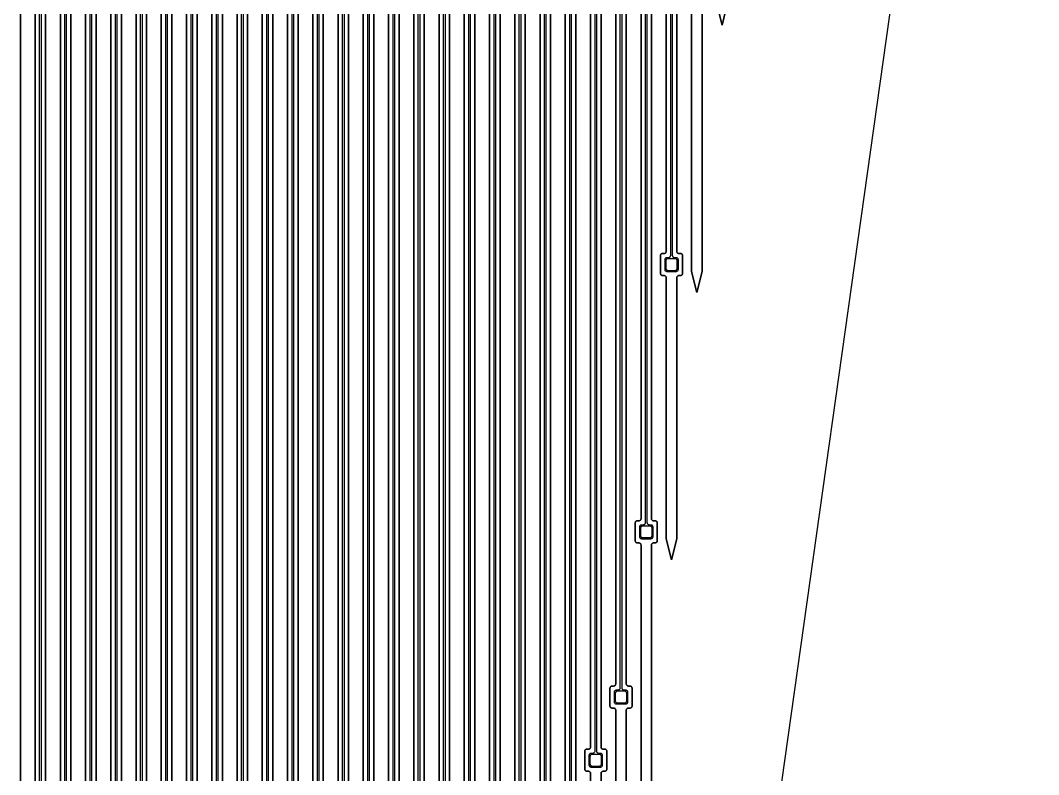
# Model space of a CAD drawing. Header units: metres. Extents: x -1550 to 1550, y -904 to 26100.
# Drawn here: x -2 to 966, y 4313 to 5029 of the extents above; entities that cross this region are included whole.
import ezdxf

# ---------------------------------------------------------------- set-up
doc = ezdxf.new("R2010")
doc.units = ezdxf.units.M
for name, color, linetype in [('Electrodes', 2, 'CONTINUOUS'), ('Metal', 4, 'CONTINUOUS'), ('Polyimide', 3, 'CONTINUOUS'), ('Polyimide_Negative', 5, 'CONTINUOUS')]:
    doc.layers.add(name, color=color, linetype=linetype)

msp = doc.modelspace()

# ---------------------------------------------------------------- linework, layer by layer
at = {"layer": 'Electrodes'}
for points in [[(620.5, 4791.96), (620.64, 4791.96), (620.77, 4791.98), (620.91, 4792), (621.04, 4792.03), (621.17, 4792.08), (621.3, 4792.13), (621.42, 4792.18), (621.54, 4792.25), (621.65, 4792.33), (621.76, 4792.41), (621.87, 4792.5), (621.96, 4792.6), (622.05, 4792.7), (622.13, 4792.81), (622.21, 4792.92), (622.28, 4793.04), (622.33, 4793.16), (622.38, 4793.29), (622.43, 4793.42), (622.46, 4793.55), (622.48, 4793.69), (622.5, 4793.82), (622.5, 4793.96), (622.5, 4800.96), (622.5, 4801.1), (622.48, 4801.23), (622.46, 4801.37), (622.43, 4801.5), (622.38, 4801.63), (622.33, 4801.76), (622.28, 4801.88), (622.21, 4802), (622.13, 4802.11), (622.05, 4802.22), (621.96, 4802.33), (621.87, 4802.42), (621.76, 4802.51), (621.65, 4802.59), (621.54, 4802.67), (621.42, 4802.74), (621.3, 4802.79), (621.17, 4802.84), (621.04, 4802.89), (620.91, 4802.92), (620.77, 4802.94), (620.64, 4802.96), (620.5, 4802.96), (613.5, 4802.96), (613.36, 4802.96), (613.23, 4802.94), (613.09, 4802.92), (612.96, 4802.89), (612.83, 4802.84), (612.7, 4802.79), (612.58, 4802.74), (612.46, 4802.67), (612.35, 4802.59), (612.24, 4802.51), (612.13, 4802.42), (612.04, 4802.33), (611.95, 4802.22), (611.87, 4802.11), (611.79, 4802), (611.72, 4801.88), (611.67, 4801.76), (611.62, 4801.63), (611.57, 4801.5), (611.54, 4801.37), (611.52, 4801.23), (611.5, 4801.1), (611.5, 4800.96), (611.5, 4793.96), (611.5, 4793.82), (611.52, 4793.69), (611.54, 4793.55), (611.57, 4793.42), (611.62, 4793.29), (611.67, 4793.16), (611.72, 4793.04), (611.79, 4792.92), (611.87, 4792.81), (611.95, 4792.7), (612.04, 4792.6), (612.13, 4792.5), (612.24, 4792.41), (612.35, 4792.33), (612.46, 4792.25), (612.58, 4792.18), (612.7, 4792.13), (612.83, 4792.08), (612.96, 4792.03), (613.09, 4792), (613.23, 4791.98), (613.36, 4791.96), (613.5, 4791.96), (620.5, 4791.96)], [(596.5, 4537.99), (596.64, 4538), (596.77, 4538.01), (596.91, 4538.03), (597.04, 4538.07), (597.17, 4538.11), (597.3, 4538.16), (597.42, 4538.22), (597.54, 4538.28), (597.65, 4538.36), (597.76, 4538.44), (597.87, 4538.53), (597.96, 4538.63), (598.05, 4538.73), (598.13, 4538.84), (598.21, 4538.95), (598.28, 4539.07), (598.33, 4539.2), (598.38, 4539.32), (598.43, 4539.45), (598.46, 4539.59), (598.48, 4539.72), (598.5, 4539.86), (598.5, 4539.99), (598.5, 4546.99), (598.5, 4547.13), (598.48, 4547.26), (598.46, 4547.4), (598.43, 4547.53), (598.38, 4547.66), (598.33, 4547.79), (598.28, 4547.91), (598.21, 4548.03), (598.13, 4548.15), (598.05, 4548.25), (597.96, 4548.36), (597.87, 4548.45), (597.76, 4548.54), (597.65, 4548.63), (597.54, 4548.7), (597.42, 4548.77), (597.3, 4548.83), (597.17, 4548.88), (597.04, 4548.92), (596.91, 4548.95), (596.77, 4548.97), (596.64, 4548.99), (596.5, 4548.99), (589.5, 4548.99), (589.36, 4548.99), (589.23, 4548.97), (589.09, 4548.95), (588.96, 4548.92), (588.83, 4548.88), (588.7, 4548.83), (588.58, 4548.77), (588.46, 4548.7), (588.35, 4548.63), (588.24, 4548.54), (588.13, 4548.45), (588.04, 4548.36), (587.95, 4548.25), (587.87, 4548.15), (587.79, 4548.03), (587.72, 4547.91), (587.67, 4547.79), (587.62, 4547.66), (587.57, 4547.53), (587.54, 4547.4), (587.52, 4547.26), (587.5, 4547.13), (587.5, 4546.99), (587.5, 4539.99), (587.5, 4539.86), (587.52, 4539.72), (587.54, 4539.59), (587.57, 4539.45), (587.62, 4539.32), (587.67, 4539.2), (587.72, 4539.07), (587.79, 4538.95), (587.87, 4538.84), (587.95, 4538.73), (588.04, 4538.63), (588.13, 4538.53), (588.24, 4538.44), (588.35, 4538.36), (588.46, 4538.28), (588.58, 4538.22), (588.7, 4538.16), (588.83, 4538.11), (588.96, 4538.07), (589.09, 4538.03), (589.23, 4538.01), (589.36, 4538), (589.5, 4537.99), (596.5, 4537.99)], [(572.5, 4381.01), (572.64, 4381.01), (572.77, 4381.03), (572.91, 4381.05), (573.04, 4381.08), (573.17, 4381.12), (573.3, 4381.17), (573.42, 4381.23), (573.54, 4381.3), (573.65, 4381.37), (573.76, 4381.46), (573.87, 4381.55), (573.96, 4381.64), (574.05, 4381.75), (574.13, 4381.85), (574.21, 4381.97), (574.28, 4382.09), (574.33, 4382.21), (574.38, 4382.34), (574.43, 4382.47), (574.46, 4382.6), (574.48, 4382.74), (574.5, 4382.87), (574.5, 4383.01), (574.5, 4390.01), (574.5, 4390.14), (574.48, 4390.28), (574.46, 4390.41), (574.43, 4390.55), (574.38, 4390.68), (574.33, 4390.8), (574.28, 4390.93), (574.21, 4391.05), (574.13, 4391.16), (574.05, 4391.27), (573.96, 4391.37), (573.87, 4391.47), (573.76, 4391.56), (573.65, 4391.64), (573.54, 4391.72), (573.42, 4391.78), (573.3, 4391.84), (573.17, 4391.89), (573.04, 4391.93), (572.91, 4391.97), (572.77, 4391.99), (572.64, 4392), (572.5, 4392.01), (565.5, 4392.01), (565.36, 4392), (565.23, 4391.99), (565.09, 4391.97), (564.96, 4391.93), (564.83, 4391.89), (564.7, 4391.84), (564.58, 4391.78), (564.46, 4391.72), (564.35, 4391.64), (564.24, 4391.56), (564.13, 4391.47), (564.04, 4391.37), (563.95, 4391.27), (563.87, 4391.16), (563.79, 4391.05), (563.72, 4390.93), (563.67, 4390.8), (563.62, 4390.68), (563.57, 4390.55), (563.54, 4390.41), (563.52, 4390.28), (563.5, 4390.14), (563.5, 4390.01), (563.5, 4383.01), (563.5, 4382.87), (563.52, 4382.74), (563.54, 4382.6), (563.57, 4382.47), (563.62, 4382.34), (563.67, 4382.21), (563.72, 4382.09), (563.79, 4381.97), (563.87, 4381.85), (563.95, 4381.75), (564.04, 4381.64), (564.13, 4381.55), (564.24, 4381.46), (564.35, 4381.37), (564.46, 4381.3), (564.58, 4381.23), (564.7, 4381.17), (564.83, 4381.12), (564.96, 4381.08), (565.09, 4381.05), (565.23, 4381.03), (565.36, 4381.01), (565.5, 4381.01), (572.5, 4381.01)], [(548.5, 4321.01), (548.64, 4321.01), (548.77, 4321.03), (548.91, 4321.05), (549.04, 4321.08), (549.17, 4321.12), (549.3, 4321.17), (549.42, 4321.23), (549.54, 4321.3), (549.65, 4321.37), (549.76, 4321.46), (549.87, 4321.55), (549.96, 4321.64), (550.05, 4321.75), (550.13, 4321.85), (550.21, 4321.97), (550.28, 4322.09), (550.33, 4322.21), (550.38, 4322.34), (550.43, 4322.47), (550.46, 4322.6), (550.48, 4322.74), (550.5, 4322.87), (550.5, 4323.01), (550.5, 4330.01), (550.5, 4330.14), (550.48, 4330.28), (550.46, 4330.41), (550.43, 4330.55), (550.38, 4330.68), (550.33, 4330.8), (550.28, 4330.93), (550.21, 4331.05), (550.13, 4331.16), (550.05, 4331.27), (549.96, 4331.37), (549.87, 4331.47), (549.76, 4331.56), (549.65, 4331.64), (549.54, 4331.72), (549.42, 4331.78), (549.3, 4331.84), (549.17, 4331.89), (549.04, 4331.93), (548.91, 4331.97), (548.77, 4331.99), (548.64, 4332), (548.5, 4332.01), (541.5, 4332.01), (541.36, 4332), (541.23, 4331.99), (541.09, 4331.97), (540.96, 4331.93), (540.83, 4331.89), (540.7, 4331.84), (540.58, 4331.78), (540.46, 4331.72), (540.35, 4331.64), (540.24, 4331.56), (540.13, 4331.47), (540.04, 4331.37), (539.95, 4331.27), (539.87, 4331.16), (539.79, 4331.05), (539.72, 4330.93), (539.67, 4330.8), (539.62, 4330.68), (539.57, 4330.55), (539.54, 4330.41), (539.52, 4330.28), (539.5, 4330.14), (539.5, 4330.01), (539.5, 4323.01), (539.5, 4322.87), (539.52, 4322.74), (539.54, 4322.6), (539.57, 4322.47), (539.62, 4322.34), (539.67, 4322.21), (539.72, 4322.09), (539.79, 4321.97), (539.87, 4321.85), (539.95, 4321.75), (540.04, 4321.64), (540.13, 4321.55), (540.24, 4321.46), (540.35, 4321.37), (540.46, 4321.3), (540.58, 4321.23), (540.7, 4321.17), (540.83, 4321.12), (540.96, 4321.08), (541.09, 4321.05), (541.23, 4321.03), (541.36, 4321.01), (541.5, 4321.01), (548.5, 4321.01)]]:
    msp.add_lwpolyline(points, close=True, dxfattribs=at)
at = {"layer": 'Metal'}
for points in [[(16, 11993.5), (16, 8.5)], [(18, 8.5), (18, 11993.5)], [(40, 11993.5), (40, 262.47)], [(42, 262.47), (42, 11993.5)], [(64, 11993.5), (64, 516.44)], [(66, 516.44), (66, 11993.5)], [(88, 11993.5), (88, 770.4)], [(90, 770.4), (90, 11993.5)], [(112, 11993.5), (112, 1024.37)], [(114, 1024.37), (114, 11993.5)], [(136, 11993.5), (136, 1278.34)], [(138, 1278.34), (138, 11993.5)], [(160, 11993.5), (160, 1532.31)], [(162, 1532.31), (162, 11993.5)], [(184, 11993.5), (184, 1786.28)], [(186, 1786.28), (186, 11993.5)], [(208, 11993.5), (208, 2040.25)], [(210, 2040.25), (210, 11993.5)], [(232, 11993.5), (232, 2294.21)], [(234, 2294.21), (234, 11993.5)], [(256, 11993.5), (256, 2548.18)], [(258, 2548.18), (258, 11993.5)], [(280, 11993.5), (280, 2802.15)], [(282, 2802.15), (282, 11993.5)], [(304, 11993.5), (304, 3056.12)], [(306, 3056.12), (306, 11993.5)], [(328, 11993.5), (328, 3310.09)], [(330, 3310.09), (330, 11993.5)], [(352, 11993.5), (352, 3564.06)], [(354, 3564.06), (354, 11993.5)], [(376, 11993.5), (376, 3818.02)], [(378, 3818.02), (378, 11993.5)], [(400, 11993.5), (400, 3975.01)], [(402, 3975.01), (402, 11993.5)], [(424, 11993.5), (424, 4035.01)], [(426, 4035.01), (426, 11993.5)], [(448, 11993.5), (448, 4095.01)], [(450, 4095.01), (450, 11993.5)], [(472, 11993.5), (472, 4155.01)], [(474, 4155.01), (474, 11993.5)], [(496, 11993.5), (496, 4215.01)], [(498, 4215.01), (498, 11993.5)], [(520, 11993.5), (520, 4275.01)], [(522, 4275.01), (522, 11993.5)], [(544, 11993.5), (544, 4335.01), (543.97, 4334.66), (543.88, 4334.32), (543.73, 4334.01), (543.53, 4333.72), (543.29, 4333.48), (543, 4333.28), (542.68, 4333.13), (542.35, 4333.04), (542, 4333.01), (540.5, 4333.01), (540.15, 4332.98), (539.82, 4332.89), (539.5, 4332.74), (539.21, 4332.54), (538.97, 4332.29), (538.77, 4332.01), (538.62, 4331.69), (538.53, 4331.36), (538.5, 4331.01), (538.5, 4322.01), (538.53, 4321.66), (538.62, 4321.32), (538.77, 4321.01), (538.97, 4320.72), (539.21, 4320.48), (539.5, 4320.28), (539.82, 4320.13), (540.15, 4320.04), (540.5, 4320.01), (549.5, 4320.01), (549.85, 4320.04), (550.18, 4320.13), (550.5, 4320.28), (550.79, 4320.48), (551.03, 4320.72), (551.23, 4321.01), (551.38, 4321.32), (551.47, 4321.66), (551.5, 4322.01), (551.5, 4331.01), (551.47, 4331.36), (551.38, 4331.69), (551.23, 4332.01), (551.03, 4332.29), (550.79, 4332.54), (550.5, 4332.74), (550.18, 4332.89), (549.85, 4332.98), (549.5, 4333.01), (548, 4333.01), (547.65, 4333.04), (547.32, 4333.13), (547, 4333.28), (546.71, 4333.48), (546.47, 4333.72), (546.27, 4334.01), (546.12, 4334.32), (546.03, 4334.66), (546, 4335.01), (546, 11993.5)], [(568, 11993.5), (568, 4395.01), (567.97, 4394.66), (567.88, 4394.32), (567.73, 4394.01), (567.53, 4393.72), (567.29, 4393.48), (567, 4393.28), (566.68, 4393.13), (566.35, 4393.04), (566, 4393.01), (564.5, 4393.01), (564.15, 4392.98), (563.82, 4392.89), (563.5, 4392.74), (563.21, 4392.54), (562.97, 4392.29), (562.77, 4392.01), (562.62, 4391.69), (562.53, 4391.36), (562.5, 4391.01), (562.5, 4382.01), (562.53, 4381.66), (562.62, 4381.32), (562.77, 4381.01), (562.97, 4380.72), (563.21, 4380.48), (563.5, 4380.28), (563.82, 4380.13), (564.15, 4380.04), (564.5, 4380.01), (573.5, 4380.01), (573.85, 4380.04), (574.18, 4380.13), (574.5, 4380.28), (574.79, 4380.48), (575.03, 4380.72), (575.23, 4381.01), (575.38, 4381.32), (575.47, 4381.66), (575.5, 4382.01), (575.5, 4391.01), (575.47, 4391.36), (575.38, 4391.69), (575.23, 4392.01), (575.03, 4392.29), (574.79, 4392.54), (574.5, 4392.74), (574.18, 4392.89), (573.85, 4392.98), (573.5, 4393.01), (572, 4393.01), (571.65, 4393.04), (571.32, 4393.13), (571, 4393.28), (570.71, 4393.48), (570.47, 4393.72), (570.27, 4394.01), (570.12, 4394.32), (570.03, 4394.66), (570, 4395.01), (570, 11993.5)], [(592, 11993.5), (592, 4551.99), (591.97, 4551.64), (591.88, 4551.31), (591.73, 4550.99), (591.53, 4550.71), (591.29, 4550.46), (591, 4550.26), (590.68, 4550.11), (590.35, 4550.02), (590, 4549.99), (588.5, 4549.99), (588.15, 4549.96), (587.82, 4549.87), (587.5, 4549.72), (587.21, 4549.52), (586.97, 4549.28), (586.77, 4548.99), (586.62, 4548.68), (586.53, 4548.34), (586.5, 4547.99), (586.5, 4538.99), (586.53, 4538.64), (586.62, 4538.31), (586.77, 4537.99), (586.97, 4537.71), (587.21, 4537.46), (587.5, 4537.26), (587.82, 4537.11), (588.15, 4537.02), (588.5, 4536.99), (597.5, 4536.99), (597.85, 4537.02), (598.18, 4537.11), (598.5, 4537.26), (598.79, 4537.46), (599.03, 4537.71), (599.23, 4537.99), (599.38, 4538.31), (599.47, 4538.64), (599.5, 4538.99), (599.5, 4547.99), (599.47, 4548.34), (599.38, 4548.68), (599.23, 4548.99), (599.03, 4549.28), (598.79, 4549.52), (598.5, 4549.72), (598.18, 4549.87), (597.85, 4549.96), (597.5, 4549.99), (596, 4549.99), (595.65, 4550.02), (595.32, 4550.11), (595, 4550.26), (594.71, 4550.46), (594.47, 4550.71), (594.27, 4550.99), (594.12, 4551.31), (594.03, 4551.64), (594, 4551.99), (594, 11993.5)], [(616, 11993.5), (616, 4805.96), (615.97, 4805.61), (615.88, 4805.28), (615.73, 4804.96), (615.53, 4804.67), (615.29, 4804.43), (615, 4804.23), (614.68, 4804.08), (614.35, 4803.99), (614, 4803.96), (612.5, 4803.96), (612.15, 4803.93), (611.82, 4803.84), (611.5, 4803.69), (611.21, 4803.49), (610.97, 4803.25), (610.77, 4802.96), (610.62, 4802.64), (610.53, 4802.31), (610.5, 4801.96), (610.5, 4792.96), (610.53, 4792.61), (610.62, 4792.28), (610.77, 4791.96), (610.97, 4791.67), (611.21, 4791.43), (611.5, 4791.23), (611.82, 4791.08), (612.15, 4790.99), (612.5, 4790.96), (621.5, 4790.96), (621.85, 4790.99), (622.18, 4791.08), (622.5, 4791.23), (622.79, 4791.43), (623.03, 4791.67), (623.23, 4791.96), (623.38, 4792.28), (623.47, 4792.61), (623.5, 4792.96), (623.5, 4801.96), (623.47, 4802.31), (623.38, 4802.64), (623.23, 4802.96), (623.03, 4803.25), (622.79, 4803.49), (622.5, 4803.69), (622.18, 4803.84), (621.85, 4803.93), (621.5, 4803.96), (620, 4803.96), (619.65, 4803.99), (619.32, 4804.08), (619, 4804.23), (618.71, 4804.43), (618.47, 4804.67), (618.27, 4804.96), (618.12, 4805.28), (618.03, 4805.61), (618, 4805.96), (618, 11993.5)]]:
    msp.add_lwpolyline(points, dxfattribs=at)
at = {"layer": 'Polyimide'}
for points in [[(-2, 11978.5), (-2, -116.48)], [(12, 12.5), (12, 11978.5)], [(22, 11978.5), (22, 12.5)], [(36, 266.47), (36, 11978.5)], [(46, 11978.5), (46, 266.47)], [(60, 520.44), (60, 11978.5)], [(70, 11978.5), (70, 520.44)], [(84, 774.4), (84, 11978.5)], [(94, 11978.5), (94, 774.4)], [(108, 1028.37), (108, 11978.5)], [(118, 11978.5), (118, 1028.37)], [(132, 1282.34), (132, 11978.5)], [(142, 11978.5), (142, 1282.34)], [(156, 1536.31), (156, 11978.5)], [(166, 11978.5), (166, 1536.31)], [(180, 1790.28), (180, 11978.5)], [(190, 11978.5), (190, 1790.28)], [(204, 2044.25), (204, 11978.5)], [(214, 11978.5), (214, 2044.25)], [(228, 2298.21), (228, 11978.5)], [(238, 11978.5), (238, 2298.21)], [(252, 2552.18), (252, 11978.5)], [(262, 11978.5), (262, 2552.18)], [(276, 2806.15), (276, 11978.5)], [(286, 11978.5), (286, 2806.15)], [(300, 3060.12), (300, 11978.5)], [(310, 11978.5), (310, 3060.12)], [(324, 3314.09), (324, 11978.5)], [(334, 11978.5), (334, 3314.09)], [(348, 3568.06), (348, 11978.5)], [(358, 11978.5), (358, 3568.06)], [(372, 3822.02), (372, 11978.5)], [(382, 11978.5), (382, 3822.02)], [(396, 3979.01), (396, 11978.5)], [(406, 11978.5), (406, 3979.01)], [(420, 4039.01), (420, 11978.5)], [(430, 11978.5), (430, 4039.01)], [(444, 4099.01), (444, 11978.5)], [(454, 11978.5), (454, 4099.01)], [(468, 4159.01), (468, 11978.5)], [(478, 11978.5), (478, 4159.01)], [(492, 4219.01), (492, 11978.5)], [(502, 11978.5), (502, 4219.01)], [(516, 4279.01), (516, 11978.5)], [(526, 11978.5), (526, 4279.01)], [(540, 4066.01), (540, 4314.01), (539.97, 4314.36), (539.88, 4314.69), (539.73, 4315.01), (539.53, 4315.29), (539.29, 4315.54), (539, 4315.74), (538.68, 4315.89), (538.35, 4315.98), (538, 4316.01), (536.5, 4316.01), (536.15, 4316.04), (535.82, 4316.13), (535.5, 4316.28), (535.21, 4316.48), (534.97, 4316.72), (534.77, 4317.01), (534.62, 4317.32), (534.53, 4317.66), (534.5, 4318.01), (534.5, 4335.01), (534.53, 4335.36), (534.62, 4335.69), (534.77, 4336.01), (534.97, 4336.29), (535.21, 4336.54), (535.5, 4336.74), (535.82, 4336.89), (536.15, 4336.98), (536.5, 4337.01), (538, 4337.01), (538.35, 4337.04), (538.68, 4337.13), (539, 4337.28), (539.29, 4337.48), (539.53, 4337.72), (539.73, 4338.01), (539.88, 4338.32), (539.97, 4338.66), (540, 4339.01), (540, 11978.5)], [(550, 11978.5), (550, 4339.01), (550.03, 4338.66), (550.12, 4338.32), (550.27, 4338.01), (550.47, 4337.72), (550.71, 4337.48), (551, 4337.28), (551.32, 4337.13), (551.65, 4337.04), (552, 4337.01), (553.5, 4337.01), (553.85, 4336.98), (554.18, 4336.89), (554.5, 4336.74), (554.79, 4336.54), (555.03, 4336.29), (555.23, 4336.01), (555.38, 4335.69), (555.47, 4335.36), (555.5, 4335.01), (555.5, 4318.01), (555.47, 4317.66), (555.38, 4317.32), (555.23, 4317.01), (555.03, 4316.72), (554.79, 4316.48), (554.5, 4316.28), (554.18, 4316.13), (553.85, 4316.04), (553.5, 4316.01), (552, 4316.01), (551.65, 4315.98), (551.32, 4315.89), (551, 4315.74), (550.71, 4315.54), (550.47, 4315.29), (550.27, 4315.01), (550.12, 4314.69), (550.03, 4314.36), (550, 4314.01), (550, 4066.01)], [(564, 4126.01), (564, 4374.01), (563.97, 4374.36), (563.88, 4374.69), (563.73, 4375.01), (563.53, 4375.29), (563.29, 4375.54), (563, 4375.74), (562.68, 4375.89), (562.35, 4375.98), (562, 4376.01), (560.5, 4376.01), (560.15, 4376.04), (559.82, 4376.13), (559.5, 4376.28), (559.21, 4376.48), (558.97, 4376.72), (558.77, 4377.01), (558.62, 4377.32), (558.53, 4377.66), (558.5, 4378.01), (558.5, 4395.01), (558.53, 4395.36), (558.62, 4395.69), (558.77, 4396.01), (558.97, 4396.29), (559.21, 4396.54), (559.5, 4396.74), (559.82, 4396.89), (560.15, 4396.98), (560.5, 4397.01), (562, 4397.01), (562.35, 4397.04), (562.68, 4397.13), (563, 4397.28), (563.29, 4397.48), (563.53, 4397.72), (563.73, 4398.01), (563.88, 4398.32), (563.97, 4398.66), (564, 4399.01), (564, 11978.5)], [(574, 11978.5), (574, 4399.01), (574.03, 4398.66), (574.12, 4398.32), (574.27, 4398.01), (574.47, 4397.72), (574.71, 4397.48), (575, 4397.28), (575.32, 4397.13), (575.65, 4397.04), (576, 4397.01), (577.5, 4397.01), (577.85, 4396.98), (578.18, 4396.89), (578.5, 4396.74), (578.79, 4396.54), (579.03, 4396.29), (579.23, 4396.01), (579.38, 4395.69), (579.47, 4395.36), (579.5, 4395.01), (579.5, 4378.01), (579.47, 4377.66), (579.38, 4377.32), (579.23, 4377.01), (579.03, 4376.72), (578.79, 4376.48), (578.5, 4376.28), (578.18, 4376.13), (577.85, 4376.04), (577.5, 4376.01), (576, 4376.01), (575.65, 4375.98), (575.32, 4375.89), (575, 4375.74), (574.71, 4375.54), (574.47, 4375.29), (574.27, 4375.01), (574.12, 4374.69), (574.03, 4374.36), (574, 4374.01), (574, 4126.01)], [(588, 4282.99), (588, 4530.99), (587.97, 4531.34), (587.88, 4531.68), (587.73, 4531.99), (587.53, 4532.28), (587.29, 4532.52), (587, 4532.72), (586.68, 4532.87), (586.35, 4532.96), (586, 4532.99), (584.5, 4532.99), (584.15, 4533.02), (583.82, 4533.11), (583.5, 4533.26), (583.21, 4533.46), (582.97, 4533.71), (582.77, 4533.99), (582.62, 4534.31), (582.53, 4534.64), (582.5, 4534.99), (582.5, 4551.99), (582.53, 4552.34), (582.62, 4552.68), (582.77, 4552.99), (582.97, 4553.28), (583.21, 4553.52), (583.5, 4553.72), (583.82, 4553.87), (584.15, 4553.96), (584.5, 4553.99), (586, 4553.99), (586.35, 4554.02), (586.68, 4554.11), (587, 4554.26), (587.29, 4554.46), (587.53, 4554.71), (587.73, 4554.99), (587.88, 4555.31), (587.97, 4555.64), (588, 4555.99), (588, 11978.5)], [(598, 11978.5), (598, 4555.99), (598.03, 4555.64), (598.12, 4555.31), (598.27, 4554.99), (598.47, 4554.71), (598.71, 4554.46), (599, 4554.26), (599.32, 4554.11), (599.65, 4554.02), (600, 4553.99), (601.5, 4553.99), (601.85, 4553.96), (602.18, 4553.87), (602.5, 4553.72), (602.79, 4553.52), (603.03, 4553.28), (603.23, 4552.99), (603.38, 4552.68), (603.47, 4552.34), (603.5, 4551.99), (603.5, 4534.99), (603.47, 4534.64), (603.38, 4534.31), (603.23, 4533.99), (603.03, 4533.71), (602.79, 4533.46), (602.5, 4533.26), (602.18, 4533.11), (601.85, 4533.02), (601.5, 4532.99), (600, 4532.99), (599.65, 4532.96), (599.32, 4532.87), (599, 4532.72), (598.71, 4532.52), (598.47, 4532.28), (598.27, 4531.99), (598.12, 4531.68), (598.03, 4531.34), (598, 4530.99), (598, 4282.99)], [(622, 11978.5), (622, 4809.96), (622.03, 4809.61), (622.12, 4809.28), (622.27, 4808.96), (622.47, 4808.67), (622.71, 4808.43), (623, 4808.23), (623.32, 4808.08), (623.65, 4807.99), (624, 4807.96), (625.5, 4807.96), (625.85, 4807.93), (626.18, 4807.84), (626.5, 4807.69), (626.79, 4807.49), (627.03, 4807.25), (627.23, 4806.96), (627.38, 4806.64), (627.47, 4806.31), (627.5, 4805.96), (627.5, 4788.96), (627.47, 4788.61), (627.38, 4788.28), (627.23, 4787.96), (627.03, 4787.67), (626.79, 4787.43), (626.5, 4787.23), (626.18, 4787.08), (625.85, 4786.99), (625.5, 4786.96), (624, 4786.96), (623.65, 4786.93), (623.32, 4786.84), (623, 4786.69), (622.71, 4786.49), (622.47, 4786.25), (622.27, 4785.96), (622.12, 4785.64), (622.03, 4785.31), (622, 4784.96), (622, 4536.96), (617, 4516.96), (612, 4536.96), (612, 4784.96), (611.97, 4785.31), (611.88, 4785.64), (611.73, 4785.96), (611.53, 4786.25), (611.29, 4786.49), (611, 4786.69), (610.68, 4786.84), (610.35, 4786.93), (610, 4786.96), (608.5, 4786.96), (608.15, 4786.99), (607.82, 4787.08), (607.5, 4787.23), (607.21, 4787.43), (606.97, 4787.67), (606.77, 4787.96), (606.62, 4788.28), (606.53, 4788.61), (606.5, 4788.96), (606.5, 4805.96), (606.53, 4806.31), (606.62, 4806.64), (606.77, 4806.96), (606.97, 4807.25), (607.21, 4807.49), (607.5, 4807.69), (607.82, 4807.84), (608.15, 4807.93), (608.5, 4807.96), (610, 4807.96), (610.35, 4807.99), (610.68, 4808.08), (611, 4808.23), (611.29, 4808.43), (611.53, 4808.67), (611.73, 4808.96), (611.88, 4809.28), (611.97, 4809.61), (612, 4809.96), (612, 11978.5)], [(670, 5044.9), (665, 5024.9), (660, 5044.9)], [(646, 5038.93), (646, 4790.93), (641, 4770.93), (636, 4790.93), (636, 5038.93)]]:
    msp.add_lwpolyline(points, dxfattribs=at)
at = {"layer": 'Polyimide_Negative'}
for points in [[(966, 6040.77), (24.81, -642.62), (14.5, -665.19), (14.5, -654.04), (14.39, -651.11), (13.18, -647.49), (11.33, -643.61), (3.23, -640.89), (0.99, -638.43), (-0.69, -635.25), (-2, -628.09), (-2, -587.48), (-2, -387.48), (-2, -137.48), (-1.5, -137.48), (-1.5, -116.48), (-2, -116.48), (-2, 11978.5)], [(12, 11978.5), (12, 12.5)], [(22, 12.5), (22, 11978.5)], [(36, 11978.5), (36, 266.47)], [(46, 266.47), (46, 11978.5)], [(60, 11978.5), (60, 520.44)], [(70, 520.44), (70, 11978.5)], [(84, 11978.5), (84, 774.4)], [(94, 774.4), (94, 11978.5)], [(108, 11978.5), (108, 1028.37)], [(118, 1028.37), (118, 11978.5)], [(132, 11978.5), (132, 1282.34)], [(142, 1282.34), (142, 11978.5)], [(156, 11978.5), (156, 1536.31)], [(166, 1536.31), (166, 11978.5)], [(180, 11978.5), (180, 1790.28)], [(190, 1790.28), (190, 11978.5)], [(204, 11978.5), (204, 2044.25)], [(214, 2044.25), (214, 11978.5)], [(228, 11978.5), (228, 2298.21)], [(238, 2298.21), (238, 11978.5)], [(252, 11978.5), (252, 2552.18)], [(262, 2552.18), (262, 11978.5)], [(276, 11978.5), (276, 2806.15)], [(286, 2806.15), (286, 11978.5)], [(300, 11978.5), (300, 3060.12)], [(310, 3060.12), (310, 11978.5)], [(324, 11978.5), (324, 3314.09)], [(334, 3314.09), (334, 11978.5)], [(348, 11978.5), (348, 3568.06)], [(358, 3568.06), (358, 11978.5)], [(372, 11978.5), (372, 3822.02)], [(382, 3822.02), (382, 11978.5)], [(396, 11978.5), (396, 3979.01)], [(406, 3979.01), (406, 11978.5)], [(420, 11978.5), (420, 4039.01)], [(430, 4039.01), (430, 11978.5)], [(444, 11978.5), (444, 4099.01)], [(454, 4099.01), (454, 11978.5)], [(468, 11978.5), (468, 4159.01)], [(478, 4159.01), (478, 11978.5)], [(492, 11978.5), (492, 4219.01)], [(502, 4219.01), (502, 11978.5)], [(516, 11978.5), (516, 4279.01)], [(526, 4279.01), (526, 11978.5)], [(540, 11978.5), (540, 4339.01), (539.97, 4338.66), (539.88, 4338.32), (539.73, 4338.01), (539.53, 4337.72), (539.29, 4337.48), (539, 4337.28), (538.68, 4337.13), (538.35, 4337.04), (538, 4337.01), (536.5, 4337.01), (536.15, 4336.98), (535.82, 4336.89), (535.5, 4336.74), (535.21, 4336.54), (534.97, 4336.29), (534.77, 4336.01), (534.62, 4335.69), (534.53, 4335.36), (534.5, 4335.01), (534.5, 4318.01), (534.53, 4317.66), (534.62, 4317.32), (534.77, 4317.01), (534.97, 4316.72), (535.21, 4316.48), (535.5, 4316.28), (535.82, 4316.13), (536.15, 4316.04), (536.5, 4316.01), (538, 4316.01), (538.35, 4315.98), (538.68, 4315.89), (539, 4315.74), (539.29, 4315.54), (539.53, 4315.29), (539.73, 4315.01), (539.88, 4314.69), (539.97, 4314.36), (540, 4314.01), (540, 4066.01)], [(550, 4066.01), (550, 4314.01), (550.03, 4314.36), (550.12, 4314.69), (550.27, 4315.01), (550.47, 4315.29), (550.71, 4315.54), (551, 4315.74), (551.32, 4315.89), (551.65, 4315.98), (552, 4316.01), (553.5, 4316.01), (553.85, 4316.04), (554.18, 4316.13), (554.5, 4316.28), (554.79, 4316.48), (555.03, 4316.72), (555.23, 4317.01), (555.38, 4317.32), (555.47, 4317.66), (555.5, 4318.01), (555.5, 4335.01), (555.47, 4335.36), (555.38, 4335.69), (555.23, 4336.01), (555.03, 4336.29), (554.79, 4336.54), (554.5, 4336.74), (554.18, 4336.89), (553.85, 4336.98), (553.5, 4337.01), (552, 4337.01), (551.65, 4337.04), (551.32, 4337.13), (551, 4337.28), (550.71, 4337.48), (550.47, 4337.72), (550.27, 4338.01), (550.12, 4338.32), (550.03, 4338.66), (550, 4339.01), (550, 11978.5)], [(564, 11978.5), (564, 4399.01), (563.97, 4398.66), (563.88, 4398.32), (563.73, 4398.01), (563.53, 4397.72), (563.29, 4397.48), (563, 4397.28), (562.68, 4397.13), (562.35, 4397.04), (562, 4397.01), (560.5, 4397.01), (560.15, 4396.98), (559.82, 4396.89), (559.5, 4396.74), (559.21, 4396.54), (558.97, 4396.29), (558.77, 4396.01), (558.62, 4395.69), (558.53, 4395.36), (558.5, 4395.01), (558.5, 4378.01), (558.53, 4377.66), (558.62, 4377.32), (558.77, 4377.01), (558.97, 4376.72), (559.21, 4376.48), (559.5, 4376.28), (559.82, 4376.13), (560.15, 4376.04), (560.5, 4376.01), (562, 4376.01), (562.35, 4375.98), (562.68, 4375.89), (563, 4375.74), (563.29, 4375.54), (563.53, 4375.29), (563.73, 4375.01), (563.88, 4374.69), (563.97, 4374.36), (564, 4374.01), (564, 4126.01)], [(574, 4126.01), (574, 4374.01), (574.03, 4374.36), (574.12, 4374.69), (574.27, 4375.01), (574.47, 4375.29), (574.71, 4375.54), (575, 4375.74), (575.32, 4375.89), (575.65, 4375.98), (576, 4376.01), (577.5, 4376.01), (577.85, 4376.04), (578.18, 4376.13), (578.5, 4376.28), (578.79, 4376.48), (579.03, 4376.72), (579.23, 4377.01), (579.38, 4377.32), (579.47, 4377.66), (579.5, 4378.01), (579.5, 4395.01), (579.47, 4395.36), (579.38, 4395.69), (579.23, 4396.01), (579.03, 4396.29), (578.79, 4396.54), (578.5, 4396.74), (578.18, 4396.89), (577.85, 4396.98), (577.5, 4397.01), (576, 4397.01), (575.65, 4397.04), (575.32, 4397.13), (575, 4397.28), (574.71, 4397.48), (574.47, 4397.72), (574.27, 4398.01), (574.12, 4398.32), (574.03, 4398.66), (574, 4399.01), (574, 11978.5)], [(588, 11978.5), (588, 4555.99), (587.97, 4555.64), (587.88, 4555.31), (587.73, 4554.99), (587.53, 4554.71), (587.29, 4554.46), (587, 4554.26), (586.68, 4554.11), (586.35, 4554.02), (586, 4553.99), (584.5, 4553.99), (584.15, 4553.96), (583.82, 4553.87), (583.5, 4553.72), (583.21, 4553.52), (582.97, 4553.28), (582.77, 4552.99), (582.62, 4552.68), (582.53, 4552.34), (582.5, 4551.99), (582.5, 4534.99), (582.53, 4534.64), (582.62, 4534.31), (582.77, 4533.99), (582.97, 4533.71), (583.21, 4533.46), (583.5, 4533.26), (583.82, 4533.11), (584.15, 4533.02), (584.5, 4532.99), (586, 4532.99), (586.35, 4532.96), (586.68, 4532.87), (587, 4532.72), (587.29, 4532.52), (587.53, 4532.28), (587.73, 4531.99), (587.88, 4531.68), (587.97, 4531.34), (588, 4530.99), (588, 4282.99)], [(598, 4282.99), (598, 4530.99), (598.03, 4531.34), (598.12, 4531.68), (598.27, 4531.99), (598.47, 4532.28), (598.71, 4532.52), (599, 4532.72), (599.32, 4532.87), (599.65, 4532.96), (600, 4532.99), (601.5, 4532.99), (601.85, 4533.02), (602.18, 4533.11), (602.5, 4533.26), (602.79, 4533.46), (603.03, 4533.71), (603.23, 4533.99), (603.38, 4534.31), (603.47, 4534.64), (603.5, 4534.99), (603.5, 4551.99), (603.47, 4552.34), (603.38, 4552.68), (603.23, 4552.99), (603.03, 4553.28), (602.79, 4553.52), (602.5, 4553.72), (602.18, 4553.87), (601.85, 4553.96), (601.5, 4553.99), (600, 4553.99), (599.65, 4554.02), (599.32, 4554.11), (599, 4554.26), (598.71, 4554.46), (598.47, 4554.71), (598.27, 4554.99), (598.12, 4555.31), (598.03, 4555.64), (598, 4555.99), (598, 11978.5)], [(612, 11978.5), (612, 4809.96), (611.97, 4809.61), (611.88, 4809.28), (611.73, 4808.96), (611.53, 4808.67), (611.29, 4808.43), (611, 4808.23), (610.68, 4808.08), (610.35, 4807.99), (610, 4807.96), (608.5, 4807.96), (608.15, 4807.93), (607.82, 4807.84), (607.5, 4807.69), (607.21, 4807.49), (606.97, 4807.25), (606.77, 4806.96), (606.62, 4806.64), (606.53, 4806.31), (606.5, 4805.96), (606.5, 4788.96), (606.53, 4788.61), (606.62, 4788.28), (606.77, 4787.96), (606.97, 4787.67), (607.21, 4787.43), (607.5, 4787.23), (607.82, 4787.08), (608.15, 4786.99), (608.5, 4786.96), (610, 4786.96), (610.35, 4786.93), (610.68, 4786.84), (611, 4786.69), (611.29, 4786.49), (611.53, 4786.25), (611.73, 4785.96), (611.88, 4785.64), (611.97, 4785.31), (612, 4784.96), (612, 4536.96), (617, 4516.96), (622, 4536.96), (622, 4784.96), (622.03, 4785.31), (622.12, 4785.64), (622.27, 4785.96), (622.47, 4786.25), (622.71, 4786.49), (623, 4786.69), (623.32, 4786.84), (623.65, 4786.93), (624, 4786.96), (625.5, 4786.96), (625.85, 4786.99), (626.18, 4787.08), (626.5, 4787.23), (626.79, 4787.43), (627.03, 4787.67), (627.23, 4787.96), (627.38, 4788.28), (627.47, 4788.61), (627.5, 4788.96), (627.5, 4805.96), (627.47, 4806.31), (627.38, 4806.64), (627.23, 4806.96), (627.03, 4807.25), (626.79, 4807.49), (626.5, 4807.69), (626.18, 4807.84), (625.85, 4807.93), (625.5, 4807.96), (624, 4807.96), (623.65, 4807.99), (623.32, 4808.08), (623, 4808.23), (622.71, 4808.43), (622.47, 4808.67), (622.27, 4808.96), (622.12, 4809.28), (622.03, 4809.61), (622, 4809.96), (622, 11978.5)], [(660, 5044.9), (665, 5024.9), (670, 5044.9)], [(636, 5038.93), (636, 4790.93), (641, 4770.93), (646, 4790.93), (646, 5038.93)]]:
    msp.add_lwpolyline(points, dxfattribs=at)

doc.saveas('drawing.dxf')
